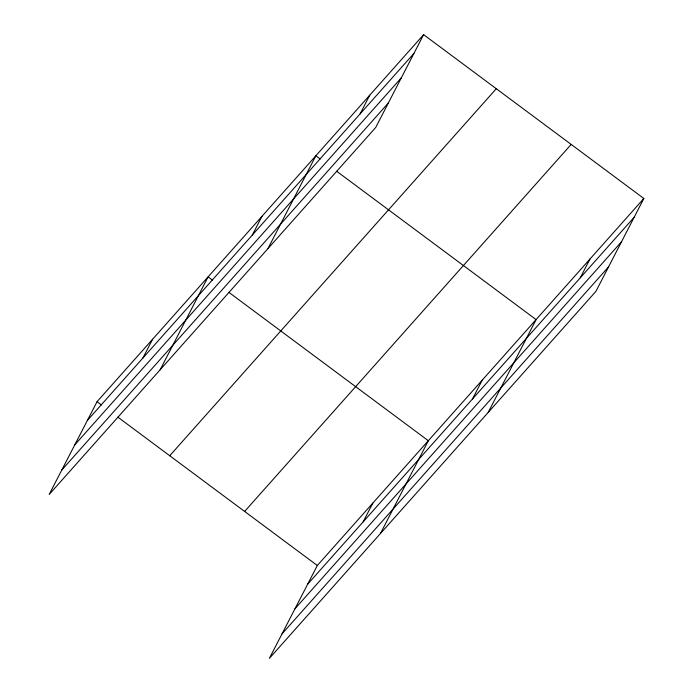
<?xml version="1.0" encoding="UTF-8"?>
<svg xmlns="http://www.w3.org/2000/svg" width="693" height="693" viewBox="0 0 693 693"><rect width="100%" height="100%" fill="white"/><g stroke="black" fill="none" stroke-linecap="round" stroke-linejoin="round"><path stroke-width="1.04" d="M423.614 34.65L97.063 401.671L49.151 494.516L375.693 127.495L423.614 34.65L643.849 198.484L595.937 291.329L269.386 658.35L317.307 565.505L643.849 198.484M142.905 358.021L152.581 339.275M160.17 369.724L208.091 276.879L212.422 280.102M252.304 235.066L261.971 216.329M267.931 248.605L315.852 155.769L320.183 158.983M360.065 113.947L369.733 95.21M363.149 521.855L372.817 503.118M380.414 533.567L428.335 440.722L228.855 292.333M472.539 398.899L482.215 380.162M488.175 412.448L536.096 319.603L336.616 171.214M580.301 277.789L589.968 259.043M87.396 420.408L413.946 53.387M74.775 444.863L401.325 77.841M61.772 470.062L388.314 103.04M169.742 455.734L496.292 88.713M244.629 511.443L571.171 144.421M307.631 584.251L634.182 217.23M295.01 608.705L621.56 241.684M282.008 633.896L608.558 266.874M97.063 401.671L101.395 404.885M117.827 417.117L317.307 565.505"/></g></svg>
